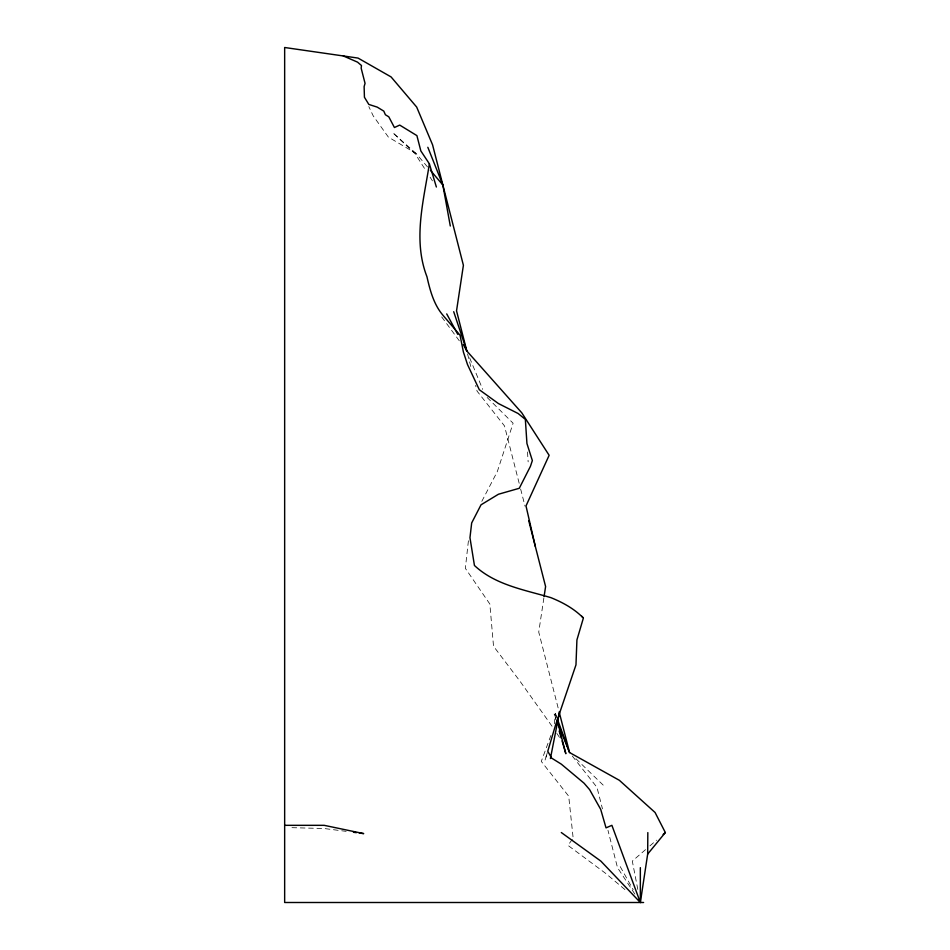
<?xml version="1.0" encoding="UTF-8"?>
<svg xmlns="http://www.w3.org/2000/svg" width="950" height="950" viewBox="0 0 950 950"><rect width="100%" height="100%" fill="white"/><g stroke="black" fill="none" stroke-linecap="round" stroke-linejoin="round"><path stroke-width="0.71" stroke-dasharray="4.75 3.56" d="M468.421 540.776L465.346 568.326L489.844 604.022L493.525 646.249L520.054 681.304L552.876 727.415M554.313 723.746L555.453 713.592L556.902 717.784M543.875 597.93L538.733 632.071L559.277 712.393M547.366 752.543L545.015 760.238L546.749 754.87M550.881 735.502L541.286 761.401L568.706 796.195L573.159 838.173M481.816 501.351L497.325 471.544L513.107 423.225L487.148 397.468M572.292 839.373L567.969 845.381L605.554 873.299L626.881 891.195M645.525 849.668L632.308 861.092L638.127 891.076M649.931 845.868L656.533 840.156M291.971 827.676L324.176 828.519L340.278 830.597M341.739 830.775L346.133 831.345M427.536 166.963L416.064 153.449L388.384 137.109L373.207 115.864L368.814 106.566M416.064 153.449L392.647 132.584L415.209 153.888L426.182 171.059M575.902 758.694L603.393 785.318M572.292 756.022L596.968 787.324L602.466 808.842M441.691 316.92L459.883 341.584M556.842 733.4L560.821 739.373M634.837 894.081L617.512 867.647L607.976 830.347M430.101 177.199L432.452 180.88M620.219 866.614L633.163 889.687M469.644 357.841L482.707 389.369M555.821 718.117L554.183 713.984L555.845 719.661M555.453 713.592L556.569 717.891M519.175 483.289L504.497 425.921L477.078 391.139L475.617 385.403M520.636 489.024L525.041 506.231M467.543 353.851L470.844 366.759M527.499 451.986L528.153 461.878"/><path stroke-width="1.43" d="M561.308 832.544L600.827 861.092L640.347 902.5L647.674 854.074L647.829 832.604M343.306 55.955L357.544 62.142L361.487 65.526L361.154 68.151L365.049 83.351L364.123 86.593L364.432 97.256L368.826 104.429L377.221 107.124L383.8 111.126L385.403 114.76L388.787 116.802L394.428 127.514L399.713 125.091L416.896 135.613L420.85 150.943L429.376 163.816C423.581 200.925 412.728 239.994 426.954 276.723C429.982 290.154 433.734 304.38 442.831 315.115L460.049 335.231L463.41 352.046L467.495 364.527L479.334 389.749L498.394 403.524L518.13 413.511L525.35 419.378L526.941 443.519L532.356 460.56L530.421 466.367L519.27 488.288L498.429 494.249L481.021 504.818L471.675 522.963L469.965 537.712L474.442 565.476C495.188 584.986 524.483 589.831 550.727 597.597L550.798 597.609C562.649 602.371 574.477 608.843 583.371 618.082L576.923 639.932L575.973 664.869L555.655 724.731L547.758 751.26L551.689 758.148L561.308 764.144L584.06 783.192L589.617 789.628L600.697 809.352L606.029 827.866L611.895 825.324L640.347 902.5L640.347 867.647M544.089 596.505L545.597 586.542L528.711 520.576M550.406 758.551L559.455 712.334M647.674 854.074L665.344 832.544L655.072 812.488L619.364 780.306L569.561 752.543L556.926 720.872M663.148 834.456L665.344 832.544M284.656 825.324L324.176 825.324L363.696 833.613L359.302 833.043M643.601 902.5L284.656 902.5L284.656 47.5L358.043 58.081L391.067 76.914L416.682 107.077L432.571 144.827L463.398 265.299L456.534 310.828L466.806 350.978L521.764 412.799L549.136 455.299L526.003 505.934L535.313 546.393M353.447 832.283L356.381 832.663M581.78 616.289L582.979 617.512M430.409 170.335L442.843 184.977L450.3 226.017M446.714 313.904L457.793 334.353M463.339 344.589L466.806 350.978L453.708 311.707M427.832 147.298L442.843 184.977M557.413 719.174L569.561 752.543L559.277 712.393M429.376 163.816L436.371 187.007M559.17 731.013L561.248 738.102M562.079 740.941L565.832 753.718L557.306 720.753"/></g></svg>
